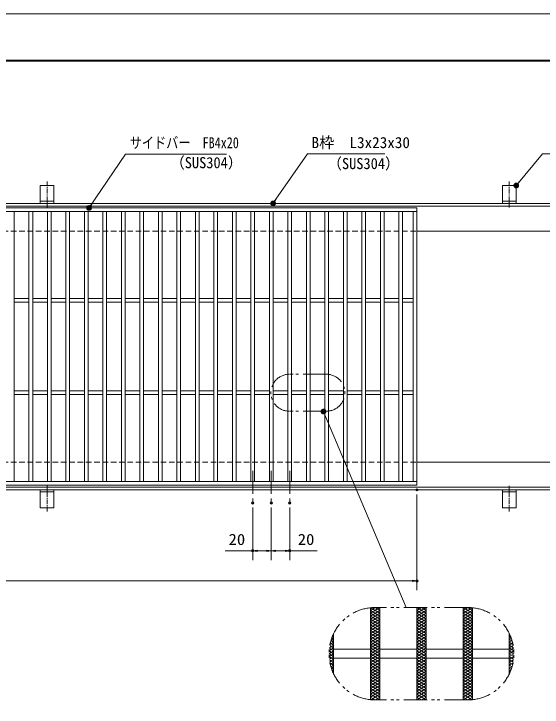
# Model space of a CAD drawing. Units: millimetres, scale not verified. Extents: x -1050 to 1050, y -742 to 742.
# Drawn here: x -231 to 340, y -8 to 742 of the extents above; entities that cross this region are included whole.
import ezdxf
from ezdxf.enums import TextEntityAlignment as Align

# ---------------------------------------------------------------- set-up
doc = ezdxf.new("R2010")
doc.units = ezdxf.units.MM
doc.header["$LTSCALE"] = 5
doc.header["$PDMODE"] = 32
doc.header["$PDSIZE"] = 2.5
for name, pattern in [('CHAIN1', [8, 5, -1, 1, -1]), ('DASHED1', [1.8, 1.2, -0.6]), ('DOUBLE_CHAIN1', [8.8, 5, -1, 0.6, -0.6, 0.6, -1])]:
    doc.linetypes.add(name, pattern=pattern)
for name, color, linetype, lineweight in [('0-0_7-図\u3000枠', 4, 'Continuous', 9), ('0-1_寸法注釈', 2, 'Continuous', 9), ('0-2_0', 2, 'Continuous', 9), ('0-3_DEFPOINTS', 134, 'Continuous', 9), ('0-4_アンカー', 7, 'Continuous', 9), ('0-5_枠', 7, 'Continuous', 9), ('0-6_想像線', 134, 'DOUBLE_CHAIN1', 9), ('0-7_ハッチング', 4, 'Continuous', 9), ('0-8_蓋', 5, 'Continuous', 9), ('0-9_中心線', 6, 'CHAIN1', 9), ('0-A_溝開口', 4, 'DASHED1', 9)]:
    doc.layers.add(name, color=color, linetype=linetype, lineweight=lineweight)
doc.styles.add('ＭＳ ゴシック', font='')
doc.styles.get('ＭＳ ゴシック').set_extended_font_data('MS Gothic')

# ---------------------------------------------------------------- blocks, each defined once
blk = doc.blocks.new('_OPEN')
at = {"layer": '0-2_0'}
blk.add_line((0, 0), (-5, 0), dxfattribs=at)
blk.add_lwpolyline([(-5, 0.833), (0, 0), (-5, -0.833)], dxfattribs=at)
blk = doc.blocks.new('A$C5D7C781A')
at = {"layer": '0-4_アンカー'}
for p, q in [((0, 118.78), (0, 22.26)), ((0, 118.78), (75, 118.78)), ((75, 118.78), (75, 22.26)), ((75, 33.76), (0, 33.76)), ((0, 22.26), (75, 22.26))]:
    blk.add_line(p, q, dxfattribs=at)
at = {"layer": '0-4_アンカー', "color": 6, "linetype": 'CHAIN1'}
blk.add_line((37.5, 140.11), (37.5, 0), dxfattribs=at)
blk = doc.blocks.new('_Dot')
at = {"layer": '0-2_0'}
for p, q in [((-2.5, 0), (-5, 0)), ((2.445, 0.5), (-2.445, 0.5)), ((1.997, 1.5), (-1.997, 1.5)), ((2.289, -0.995), (-2.289, -0.995)), ((1.499, -1.995), (-1.499, -1.995))]:
    blk.add_line(p, q, dxfattribs=at)
for points in [[(2.5, 0), (2.48, 0.313), (2.421, 0.622), (2.324, 0.92), (2.191, 1.204), (2.023, 1.469), (1.822, 1.711), (1.594, 1.926), (1.34, 2.111), (1.064, 2.262), (0.773, 2.378), (0.468, 2.456), (0.157, 2.495), (-0.157, 2.495), (-0.468, 2.456), (-0.773, 2.378), (-1.064, 2.262), (-1.34, 2.111), (-1.594, 1.926), (-1.822, 1.711), (-2.023, 1.469), (-2.191, 1.204), (-2.324, 0.92), (-2.421, 0.622), (-2.48, 0.313), (-2.5, 0), (0, 0)], [(-2.5, 0), (-2.48, -0.313), (-2.421, -0.622), (-2.324, -0.92), (-2.191, -1.204), (-2.023, -1.469), (-1.822, -1.711), (-1.594, -1.926), (-1.34, -2.111), (-1.064, -2.262), (-0.773, -2.378), (-0.468, -2.456), (-0.157, -2.495), (0.157, -2.495), (0.468, -2.456), (0.773, -2.378), (1.064, -2.262), (1.34, -2.111), (1.594, -1.926), (1.822, -1.711), (2.023, -1.469), (2.191, -1.204), (2.324, -0.92), (2.421, -0.622), (2.48, -0.313), (2.5, 0), (0, 0)]]:
    blk.add_lwpolyline(points, close=True, dxfattribs=at)

msp = doc.modelspace()

# ---------------------------------------------------------------- linework, layer by layer
at = {"layer": '0-0_7-図\u3000枠'}
msp.add_line((-973.75, 691.25), (998.75, 691.25), dxfattribs=at)
msp.add_lwpolyline([(-975, 692.5), (1000, 692.5), (1000, -692.5)], dxfattribs=at)
at = {"layer": '0-1_寸法注釈'}
for p, q in [((193.136, 100.159), (103.935, 311.249)), ((204.55, 222.475), (204.55, 118.953)), ((27.05, 208.328), (27.05, 151.522)), ((47.05, 208.328), (47.05, 151.522)), ((47.05, 208.328), (47.05, 151.522)), ((67.05, 208.328), (67.05, 151.522)), ((27.05, 161.522), (-2.797, 161.522)), ((42.05, 161.522), (32.05, 161.522)), ((52.05, 161.522), (62.05, 161.522)), ((67.05, 161.522), (96.897, 161.522)), ((-785.45, 128.953), (199.55, 128.953))]:
    msp.add_line(p, q, dxfattribs=at)
for points in [[(-1.475, 590.749), (-110.699, 590.749), (-149.41, 533.298)], [(169.797, 590.968), (86.447, 590.968), (49.664, 538.288)], [(389.478, 590.968), (340.425, 590.968), (312.702, 557.538)]]:
    msp.add_lwpolyline(points, dxfattribs=at)
at = {"layer": '0-3_DEFPOINTS'}
msp.add_lwpolyline([(-1050, -742.5), (-1050, 742.5), (1050, 742.5), (1050, -742.5)], close=True, dxfattribs=at)
for p in [(204.55, 227.475), (27.05, 213.328), (47.05, 213.328), (67.05, 213.328), (27.05, 161.522), (67.05, 161.522), (204.55, 128.953)]:
    msp.add_point(p, dxfattribs=at)
at = {"layer": '0-5_枠'}
for p, q in [((-795.45, 537.475), (409.55, 537.475)), ((-792.45, 534.475), (407.714, 534.475)), ((204.55, 507.475), (409.55, 507.475)), ((204.55, 257.475), (409.55, 257.475)), ((-795.45, 227.475), (409.55, 227.475)), ((-792.45, 230.475), (411.386, 230.475))]:
    msp.add_line(p, q, dxfattribs=at)
at = {"layer": '0-6_想像線'}
for p, q in [((106.692, 352.558), (66.692, 352.558)), ((106.692, 312.558), (66.692, 312.558)), ((259.55, 100.159), (159.55, 100.159)), ((259.55, 0.159), (159.55, 0.159))]:
    msp.add_line(p, q, dxfattribs=at)
for centre, radius, start, end in [((66.692, 332.558), 20, 90, 270), ((106.692, 332.558), 20, 270, 90), ((159.55, 50.159), 50, 90, 270), ((259.55, 50.159), 50, 270, 90)]:
    msp.add_arc(centre, radius, start, end, dxfattribs=at)
at = {"layer": '0-7_ハッチング'}
for p, q in [((154.55, 93.909), (164.55, 100.159)), ((154.55, 97.034), (159.55, 100.159)), ((154.897, 99.942), (164.55, 93.909)), ((159.55, 100.159), (164.55, 97.034)), ((204.55, 93.909), (214.55, 100.159)), ((204.55, 100.159), (214.55, 93.909)), ((204.55, 97.034), (209.55, 100.159)), ((209.55, 100.159), (214.55, 97.034)), ((254.55, 100.159), (264.55, 93.909)), ((254.55, 97.034), (259.55, 100.159)), ((254.55, 93.909), (264.203, 99.942)), ((259.55, 100.159), (264.55, 97.034)), ((154.55, 90.784), (164.55, 97.034)), ((154.55, 97.034), (164.55, 90.784)), ((154.55, 87.659), (164.55, 93.909)), ((154.55, 93.909), (164.55, 87.659)), ((154.55, 84.534), (164.55, 90.784)), ((154.55, 90.784), (164.55, 84.534)), ((204.55, 90.784), (214.55, 97.034)), ((204.55, 97.034), (214.55, 90.784)), ((204.55, 87.659), (214.55, 93.909)), ((204.55, 93.909), (214.55, 87.659)), ((204.55, 84.534), (214.55, 90.784)), ((204.55, 90.784), (214.55, 84.534)), ((254.55, 90.784), (264.55, 97.034)), ((254.55, 97.034), (264.55, 90.784)), ((254.55, 87.659), (264.55, 93.909)), ((254.55, 93.909), (264.55, 87.659)), ((254.55, 84.534), (264.55, 90.784)), ((254.55, 90.784), (264.55, 84.534)), ((154.55, 87.659), (164.55, 81.409)), ((154.55, 81.409), (164.55, 87.659)), ((154.55, 84.534), (164.55, 78.284)), ((154.55, 78.284), (164.55, 84.534)), ((204.55, 87.659), (214.55, 81.409)), ((204.55, 81.409), (214.55, 87.659)), ((204.55, 84.534), (214.55, 78.284)), ((204.55, 78.284), (214.55, 84.534)), ((254.55, 87.659), (264.55, 81.409)), ((254.55, 81.409), (264.55, 87.659)), ((254.55, 84.534), (264.55, 78.284)), ((254.55, 78.284), (264.55, 84.534)), ((154.55, 81.409), (164.55, 75.159)), ((154.55, 75.159), (164.55, 81.409)), ((154.55, 78.284), (164.55, 72.034)), ((154.55, 72.034), (164.55, 78.284)), ((154.55, 75.159), (164.55, 68.909)), ((154.55, 68.909), (164.55, 75.159)), ((204.55, 81.409), (214.55, 75.159)), ((204.55, 75.159), (214.55, 81.409)), ((204.55, 78.284), (214.55, 72.034)), ((204.55, 72.034), (214.55, 78.284)), ((204.55, 75.159), (214.55, 68.909)), ((204.55, 68.909), (214.55, 75.159)), ((254.55, 81.409), (264.55, 75.159)), ((254.55, 75.159), (264.55, 81.409)), ((254.55, 78.284), (264.55, 72.034)), ((254.55, 72.034), (264.55, 78.284)), ((254.55, 75.159), (264.55, 68.909)), ((254.55, 68.909), (264.55, 75.159)), ((112.762, 67.792), (114.55, 68.909)), ((113.476, 69.58), (114.55, 68.909)), ((154.55, 72.034), (164.55, 65.784)), ((154.55, 65.784), (164.55, 72.034)), ((154.55, 62.659), (164.55, 68.909)), ((154.55, 68.909), (164.55, 62.659)), ((204.55, 72.034), (214.55, 65.784)), ((204.55, 65.784), (214.55, 72.034)), ((204.55, 62.659), (214.55, 68.909)), ((204.55, 68.909), (214.55, 62.659)), ((254.55, 72.034), (264.55, 65.784)), ((254.55, 65.784), (264.55, 72.034)), ((254.55, 62.659), (264.55, 68.909)), ((254.55, 68.909), (264.55, 62.659)), ((304.55, 68.909), (305.624, 69.58)), ((304.55, 68.909), (306.338, 67.792)), ((110.562, 60.166), (114.55, 62.659)), ((110.924, 61.8), (114.55, 59.534)), ((111.462, 63.854), (114.55, 65.784)), ((111.643, 64.476), (114.55, 62.659)), ((112.496, 67.068), (114.55, 65.784)), ((154.55, 59.534), (164.55, 65.784)), ((154.55, 65.784), (164.55, 59.534)), ((154.55, 56.409), (164.55, 62.659)), ((154.55, 62.659), (164.55, 56.409)), ((204.55, 59.534), (214.55, 65.784)), ((204.55, 65.784), (214.55, 59.534)), ((204.55, 56.409), (214.55, 62.659)), ((204.55, 62.659), (214.55, 56.409)), ((254.55, 59.534), (264.55, 65.784)), ((254.55, 65.784), (264.55, 59.534)), ((254.55, 56.409), (264.55, 62.659)), ((254.55, 62.659), (264.55, 56.409)), ((304.55, 65.784), (306.604, 67.068)), ((304.55, 65.784), (307.638, 63.854)), ((304.55, 62.659), (307.457, 64.476)), ((304.55, 62.659), (308.538, 60.166)), ((304.55, 59.534), (308.176, 61.8)), ((109.55, 50.159), (114.55, 53.284)), ((109.644, 53.225), (114.55, 50.159)), ((109.652, 53.348), (114.55, 56.409)), ((109.914, 56.182), (114.55, 53.284)), ((109.976, 56.676), (114.55, 59.534)), ((110.345, 59.037), (114.55, 56.409)), ((154.55, 53.284), (164.55, 59.534)), ((154.55, 59.534), (164.55, 53.284)), ((154.55, 50.159), (164.55, 56.409)), ((154.55, 56.409), (164.55, 50.159)), ((154.55, 47.034), (164.55, 53.284)), ((154.55, 53.284), (164.55, 47.034)), ((204.55, 53.284), (214.55, 59.534)), ((204.55, 59.534), (214.55, 53.284)), ((204.55, 50.159), (214.55, 56.409)), ((204.55, 56.409), (214.55, 50.159)), ((204.55, 47.034), (214.55, 53.284)), ((204.55, 53.284), (214.55, 47.034)), ((254.55, 53.284), (264.55, 59.534)), ((254.55, 59.534), (264.55, 53.284)), ((254.55, 50.159), (264.55, 56.409)), ((254.55, 56.409), (264.55, 50.159)), ((254.55, 47.034), (264.55, 53.284)), ((254.55, 53.284), (264.55, 47.034)), ((304.55, 59.534), (309.124, 56.676)), ((304.55, 56.409), (308.755, 59.037)), ((304.55, 56.409), (309.448, 53.348)), ((304.55, 53.284), (309.186, 56.182)), ((304.55, 53.284), (309.55, 50.159)), ((304.55, 50.159), (309.456, 53.225)), ((109.55, 50.159), (114.55, 47.034)), ((109.644, 47.093), (114.55, 50.159)), ((109.652, 46.97), (114.55, 43.909)), ((109.914, 44.137), (114.55, 47.034)), ((154.55, 43.909), (164.55, 50.159)), ((154.55, 50.159), (164.55, 43.909)), ((154.55, 40.784), (164.55, 47.034)), ((154.55, 47.034), (164.55, 40.784)), ((204.55, 43.909), (214.55, 50.159)), ((204.55, 50.159), (214.55, 43.909)), ((204.55, 40.784), (214.55, 47.034)), ((204.55, 47.034), (214.55, 40.784)), ((254.55, 43.909), (264.55, 50.159)), ((254.55, 50.159), (264.55, 43.909)), ((254.55, 40.784), (264.55, 47.034)), ((254.55, 47.034), (264.55, 40.784)), ((304.55, 47.034), (309.55, 50.159)), ((304.55, 50.159), (309.456, 47.093)), ((304.55, 47.034), (309.186, 44.137)), ((304.55, 43.909), (309.448, 46.97)), ((109.976, 43.643), (114.55, 40.784)), ((110.345, 41.281), (114.55, 43.909)), ((110.562, 40.152), (114.55, 37.659)), ((110.924, 38.518), (114.55, 40.784)), ((111.643, 35.843), (114.55, 37.659)), ((154.55, 37.659), (164.55, 43.909)), ((154.55, 43.909), (164.55, 37.659)), ((154.55, 34.534), (164.55, 40.784)), ((154.55, 40.784), (164.55, 34.534)), ((154.55, 31.409), (164.55, 37.659)), ((154.55, 37.659), (164.55, 31.409)), ((204.55, 37.659), (214.55, 43.909)), ((204.55, 43.909), (214.55, 37.659)), ((204.55, 34.534), (214.55, 40.784)), ((204.55, 40.784), (214.55, 34.534)), ((204.55, 31.409), (214.55, 37.659)), ((204.55, 37.659), (214.55, 31.409)), ((254.55, 37.659), (264.55, 43.909)), ((254.55, 43.909), (264.55, 37.659)), ((254.55, 34.534), (264.55, 40.784)), ((254.55, 40.784), (264.55, 34.534)), ((254.55, 31.409), (264.55, 37.659)), ((254.55, 37.659), (264.55, 31.409)), ((304.55, 43.909), (308.755, 41.281)), ((304.55, 40.784), (309.124, 43.643)), ((304.55, 40.784), (308.176, 38.518)), ((304.55, 37.659), (308.538, 40.152)), ((304.55, 37.659), (307.457, 35.843)), ((111.462, 36.464), (114.55, 34.534)), ((112.496, 33.25), (114.55, 34.534)), ((112.762, 32.526), (114.55, 31.409)), ((113.476, 30.738), (114.55, 31.409)), ((154.55, 28.284), (164.55, 34.534)), ((154.55, 34.534), (164.55, 28.284)), ((154.55, 25.159), (164.55, 31.409)), ((154.55, 31.409), (164.55, 25.159)), ((204.55, 28.284), (214.55, 34.534)), ((204.55, 34.534), (214.55, 28.284)), ((204.55, 25.159), (214.55, 31.409)), ((204.55, 31.409), (214.55, 25.159)), ((254.55, 28.284), (264.55, 34.534)), ((254.55, 34.534), (264.55, 28.284)), ((254.55, 25.159), (264.55, 31.409)), ((254.55, 31.409), (264.55, 25.159)), ((304.55, 34.534), (307.638, 36.464)), ((304.55, 34.534), (306.604, 33.25)), ((304.55, 31.409), (306.338, 32.526)), ((304.55, 31.409), (305.624, 30.738)), ((154.55, 28.284), (164.55, 22.034)), ((154.55, 22.034), (164.55, 28.284)), ((154.55, 25.159), (164.55, 18.909)), ((154.55, 18.909), (164.55, 25.159)), ((204.55, 28.284), (214.55, 22.034)), ((204.55, 22.034), (214.55, 28.284)), ((204.55, 25.159), (214.55, 18.909)), ((204.55, 18.909), (214.55, 25.159)), ((254.55, 28.284), (264.55, 22.034)), ((254.55, 22.034), (264.55, 28.284)), ((254.55, 25.159), (264.55, 18.909)), ((254.55, 18.909), (264.55, 25.159)), ((154.55, 22.034), (164.55, 15.784)), ((154.55, 15.784), (164.55, 22.034)), ((154.55, 18.909), (164.55, 12.659)), ((154.55, 12.659), (164.55, 18.909)), ((154.55, 15.784), (164.55, 9.534)), ((154.55, 9.534), (164.55, 15.784)), ((204.55, 22.034), (214.55, 15.784)), ((204.55, 15.784), (214.55, 22.034)), ((204.55, 18.909), (214.55, 12.659)), ((204.55, 12.659), (214.55, 18.909)), ((204.55, 15.784), (214.55, 9.534)), ((204.55, 9.534), (214.55, 15.784)), ((254.55, 22.034), (264.55, 15.784)), ((254.55, 15.784), (264.55, 22.034)), ((254.55, 18.909), (264.55, 12.659)), ((254.55, 12.659), (264.55, 18.909)), ((254.55, 15.784), (264.55, 9.534)), ((254.55, 9.534), (264.55, 15.784)), ((154.55, 12.659), (164.55, 6.409)), ((154.55, 6.409), (164.55, 12.659)), ((154.55, 9.534), (164.55, 3.284)), ((154.55, 3.284), (164.55, 9.534)), ((204.55, 12.659), (214.55, 6.409)), ((204.55, 6.409), (214.55, 12.659)), ((204.55, 9.534), (214.55, 3.284)), ((204.55, 3.284), (214.55, 9.534)), ((254.55, 12.659), (264.55, 6.409)), ((254.55, 6.409), (264.55, 12.659)), ((254.55, 9.534), (264.55, 3.284)), ((254.55, 3.284), (264.55, 9.534)), ((154.55, 6.409), (164.55, 0.159)), ((154.55, 3.284), (159.55, 0.159)), ((154.897, 0.376), (164.55, 6.409)), ((159.55, 0.159), (164.55, 3.284)), ((204.55, 6.409), (214.55, 0.159)), ((204.55, 0.159), (214.55, 6.409)), ((204.55, 3.284), (209.55, 0.159)), ((209.55, 0.159), (214.55, 3.284)), ((254.55, 6.409), (264.203, 0.376)), ((254.55, 0.159), (264.55, 6.409)), ((254.55, 3.284), (259.55, 0.159)), ((259.55, 0.159), (264.55, 3.284))]:
    msp.add_line(p, q, dxfattribs=at)
at = {"layer": '0-8_蓋'}
for p, q in [((204.55, 532.475), (-790.45, 532.475)), ((204.55, 528.475), (-790.45, 528.475)), ((-230.95, 528.475), (-230.95, 236.475)), ((-214.95, 528.475), (-214.95, 236.475)), ((-210.95, 528.475), (-210.95, 236.475)), ((-194.95, 528.475), (-194.95, 236.475)), ((-190.95, 528.475), (-190.95, 236.475)), ((-174.95, 528.475), (-174.95, 236.475)), ((-170.95, 528.475), (-170.95, 236.475)), ((-154.95, 528.475), (-154.95, 236.475)), ((-150.95, 528.475), (-150.95, 236.475)), ((-134.95, 528.475), (-134.95, 236.475)), ((-130.95, 528.475), (-130.95, 236.475)), ((-114.95, 528.475), (-114.95, 236.475)), ((-110.95, 528.475), (-110.95, 236.475)), ((-94.95, 528.475), (-94.95, 236.475)), ((-90.95, 528.475), (-90.95, 236.475)), ((-74.95, 528.475), (-74.95, 236.475)), ((-70.95, 528.475), (-70.95, 236.475)), ((-54.95, 528.475), (-54.95, 236.475)), ((-50.95, 528.475), (-50.95, 236.475)), ((-34.95, 528.475), (-34.95, 236.475)), ((-30.95, 528.475), (-30.95, 236.475)), ((-14.95, 528.475), (-14.95, 236.475)), ((-10.95, 528.475), (-10.95, 236.475)), ((5.05, 528.475), (5.05, 236.475)), ((9.05, 528.475), (9.05, 236.475)), ((25.05, 528.475), (25.05, 236.475)), ((29.05, 528.475), (29.05, 236.475)), ((45.05, 528.475), (45.05, 236.475)), ((49.05, 528.475), (49.05, 236.475)), ((65.05, 528.475), (65.05, 236.475)), ((69.05, 528.475), (69.05, 236.475)), ((85.05, 528.475), (85.05, 236.475)), ((89.05, 528.475), (89.05, 236.475)), ((105.05, 528.475), (105.05, 236.475)), ((109.05, 528.475), (109.05, 236.475)), ((125.05, 528.475), (125.05, 236.475)), ((129.05, 528.475), (129.05, 236.475)), ((145.05, 528.475), (145.05, 236.475)), ((149.05, 528.475), (149.05, 236.475)), ((165.05, 528.475), (165.05, 236.475)), ((169.05, 528.475), (169.05, 236.475)), ((185.05, 528.475), (185.05, 236.475)), ((189.05, 528.475), (189.05, 236.475)), ((200.55, 236.475), (200.55, 528.475)), ((204.55, 232.475), (204.55, 532.475)), ((-214.95, 434.475), (-230.95, 434.475)), ((-214.95, 430.475), (-230.95, 430.475)), ((-194.95, 434.475), (-210.95, 434.475)), ((-194.95, 430.475), (-210.95, 430.475)), ((-174.95, 434.475), (-190.95, 434.475)), ((-174.95, 430.475), (-190.95, 430.475)), ((-154.95, 434.475), (-170.95, 434.475)), ((-154.95, 430.475), (-170.95, 430.475)), ((-134.95, 434.475), (-150.95, 434.475)), ((-134.95, 430.475), (-150.95, 430.475)), ((-114.95, 434.475), (-130.95, 434.475)), ((-114.95, 430.475), (-130.95, 430.475)), ((-94.95, 434.475), (-110.95, 434.475)), ((-94.95, 430.475), (-110.95, 430.475)), ((-74.95, 434.475), (-90.95, 434.475)), ((-74.95, 430.475), (-90.95, 430.475)), ((-54.95, 434.475), (-70.95, 434.475)), ((-54.95, 430.475), (-70.95, 430.475)), ((-34.95, 434.475), (-50.95, 434.475)), ((-34.95, 430.475), (-50.95, 430.475)), ((-14.95, 434.475), (-30.95, 434.475)), ((-14.95, 430.475), (-30.95, 430.475)), ((5.05, 434.475), (-10.95, 434.475)), ((5.05, 430.475), (-10.95, 430.475)), ((25.05, 434.475), (9.05, 434.475)), ((25.05, 430.475), (9.05, 430.475)), ((45.05, 434.475), (29.05, 434.475)), ((45.05, 430.475), (29.05, 430.475)), ((65.05, 434.475), (49.05, 434.475)), ((65.05, 430.475), (49.05, 430.475)), ((85.05, 434.475), (69.05, 434.475)), ((85.05, 430.475), (69.05, 430.475)), ((105.05, 434.475), (89.05, 434.475)), ((105.05, 430.475), (89.05, 430.475)), ((125.05, 434.475), (109.05, 434.475)), ((125.05, 430.475), (109.05, 430.475)), ((145.05, 434.475), (129.05, 434.475)), ((145.05, 430.475), (129.05, 430.475)), ((165.05, 434.475), (149.05, 434.475)), ((165.05, 430.475), (149.05, 430.475)), ((185.05, 434.475), (169.05, 434.475)), ((185.05, 430.475), (169.05, 430.475)), ((200.55, 434.475), (189.05, 434.475)), ((200.55, 430.475), (189.05, 430.475)), ((-214.95, 334.475), (-230.95, 334.475)), ((-214.95, 330.475), (-230.95, 330.475)), ((-194.95, 334.475), (-210.95, 334.475)), ((-194.95, 330.475), (-210.95, 330.475)), ((-174.95, 334.475), (-190.95, 334.475)), ((-174.95, 330.475), (-190.95, 330.475)), ((-154.95, 334.475), (-170.95, 334.475)), ((-154.95, 330.475), (-170.95, 330.475)), ((-134.95, 334.475), (-150.95, 334.475)), ((-134.95, 330.475), (-150.95, 330.475)), ((-114.95, 334.475), (-130.95, 334.475)), ((-114.95, 330.475), (-130.95, 330.475)), ((-94.95, 334.475), (-110.95, 334.475)), ((-94.95, 330.475), (-110.95, 330.475)), ((-74.95, 334.475), (-90.95, 334.475)), ((-74.95, 330.475), (-90.95, 330.475)), ((-54.95, 334.475), (-70.95, 334.475)), ((-54.95, 330.475), (-70.95, 330.475)), ((-34.95, 334.475), (-50.95, 334.475)), ((-34.95, 330.475), (-50.95, 330.475)), ((-14.95, 334.475), (-30.95, 334.475)), ((-14.95, 330.475), (-30.95, 330.475)), ((5.05, 334.475), (-10.95, 334.475)), ((5.05, 330.475), (-10.95, 330.475)), ((25.05, 334.475), (9.05, 334.475)), ((25.05, 330.475), (9.05, 330.475)), ((45.05, 334.475), (29.05, 334.475)), ((45.05, 330.475), (29.05, 330.475)), ((65.05, 334.475), (49.05, 334.475)), ((65.05, 330.475), (49.05, 330.475)), ((85.05, 334.475), (69.05, 334.475)), ((85.05, 330.475), (69.05, 330.475)), ((105.05, 334.475), (89.05, 334.475)), ((105.05, 330.475), (89.05, 330.475)), ((125.05, 334.475), (109.05, 334.475)), ((125.05, 330.475), (109.05, 330.475)), ((145.05, 334.475), (129.05, 334.475)), ((145.05, 330.475), (129.05, 330.475)), ((165.05, 334.475), (149.05, 334.475)), ((165.05, 330.475), (149.05, 330.475)), ((185.05, 334.475), (169.05, 334.475)), ((185.05, 330.475), (169.05, 330.475)), ((200.55, 334.475), (189.05, 334.475)), ((200.55, 330.475), (189.05, 330.475)), ((-790.45, 236.475), (204.55, 236.475)), ((-790.45, 232.475), (204.55, 232.475)), ((154.55, 99.908), (154.55, 0.41)), ((154.55, 99.908), (154.55, 0.41)), ((164.55, 100.159), (164.55, 0.159)), ((164.55, 100.159), (164.55, 0.159)), ((204.55, 100.159), (204.55, 0.159)), ((204.55, 100.159), (204.55, 0.159)), ((214.55, 100.159), (214.55, 0.159)), ((214.55, 100.159), (214.55, 0.159)), ((254.55, 100.159), (254.55, 0.159)), ((254.55, 100.159), (254.55, 0.159)), ((264.55, 99.908), (264.55, 0.41)), ((264.55, 99.908), (264.55, 0.41)), ((114.55, 71.954), (114.55, 28.365)), ((114.55, 71.954), (114.55, 28.365)), ((304.55, 71.954), (304.55, 28.365)), ((304.55, 71.954), (304.55, 28.365)), ((114.55, 55.159), (154.55, 55.159)), ((164.55, 55.159), (204.55, 55.159)), ((214.55, 55.159), (254.55, 55.159)), ((264.55, 55.159), (304.55, 55.159)), ((114.55, 45.159), (154.55, 45.159)), ((164.55, 45.159), (204.55, 45.159)), ((214.55, 45.159), (254.55, 45.159)), ((264.55, 45.159), (304.55, 45.159))]:
    msp.add_line(p, q, dxfattribs=at)
at = {"layer": '0-9_中心線'}
for p, q in [((27.05, 247.969), (27.05, 213.328)), ((47.05, 247.969), (47.05, 213.328)), ((67.05, 247.969), (67.05, 213.328))]:
    msp.add_line(p, q, dxfattribs=at)
at = {"layer": '0-A_溝開口'}
for p, q in [((-765.45, 507.475), (204.55, 507.475)), ((-765.45, 257.475), (204.55, 257.475))]:
    msp.add_line(p, q, dxfattribs=at)

# ---------------------------------------------------------------- block references
at = {"layer": '0-1_寸法注釈'}
for name, p, rotation in [('_Dot', (312.05, 556.779), 229.33113), ('_Dot', (49.081, 537.475), 234.35189), ('_Dot', (-149.979, 532.475), 235.34703), ('_Dot', (103.546, 312.17), 112.90758), ('_OPEN', (27.05, 161.522), 180), ('_OPEN', (47.05, 161.522), 180)]:
    msp.add_blockref(name, p, dxfattribs=dict(at, rotation=rotation))
for p in [(47.05, 161.522), (67.05, 161.522), (204.55, 128.953)]:
    msp.add_blockref('_OPEN', p, dxfattribs=at)
at = {"layer": '0-4_アンカー', "xscale": 0.2, "yscale": 0.2}
for p in [(-202.95, 533.023), (297.05, 533.023)]:
    msp.add_blockref('A$C5D7C781A', p, dxfattribs=at)
at = {"layer": '0-4_アンカー', "xscale": -0.2, "yscale": 0.2, "rotation": 180}
for p in [(-202.95, 231.927), (297.05, 231.927)]:
    msp.add_blockref('A$C5D7C781A', p, dxfattribs=at)

# ---------------------------------------------------------------- texts
at = {"layer": '0-1_寸法注釈', "color": 7, "style": 'ＭＳ ゴシック'}
for s, width, p in [('サイドバー\u3000FB4x20', 0.8, (-105.921, 593.436)), ('（SUS304）', 0.95, (-62.079, 571.881)), ('（SUS304）', 0.95, (107.958, 570.919)), ('20', 1.1, (0.893, 164.209)), ('20', 1.1, (75.74, 164.209))]:
    msp.add_text(s, height=12.02, dxfattribs=dict(at, width=width)).set_placement(p, align=Align.BOTTOM_LEFT)
msp.add_text('B枠\u3000L3x23x30', height=12.02, dxfattribs=at).set_placement((90.7, 593.655), align=Align.BOTTOM_LEFT)

doc.saveas('drawing.dxf')
